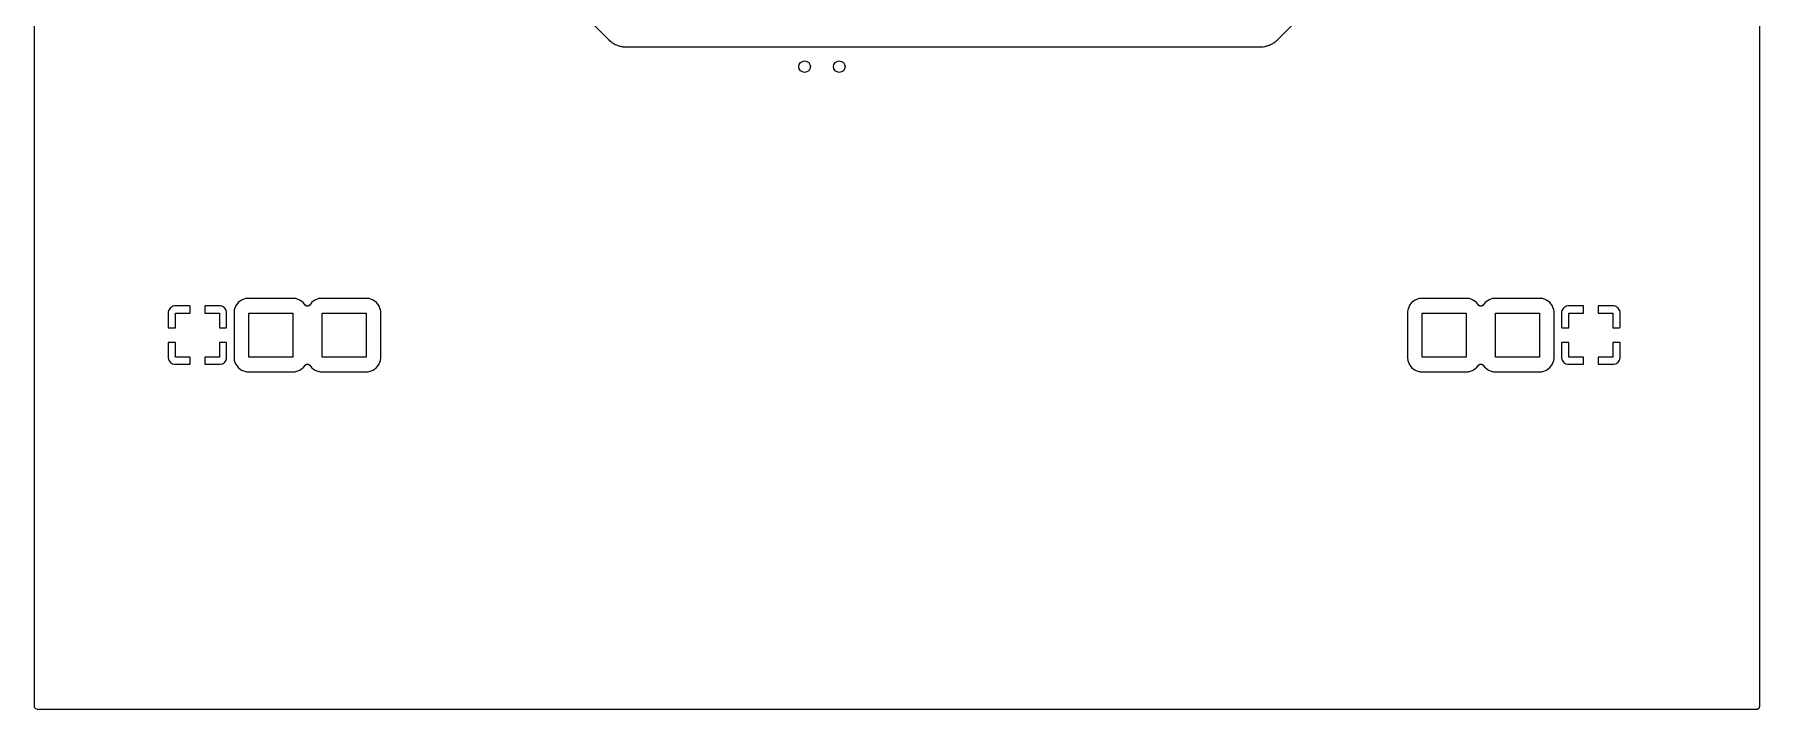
# Model space of a CAD drawing. Extents: x -0.18 to 2.18, y -0.18 to 2.58.
# Drawn here: x -0.176 to 2.176, y -0.176 to 0.745 of the extents above; entities that cross this region are included whole.
import ezdxf

# ---------------------------------------------------------------- set-up
doc = ezdxf.new("R2010")
doc.units = 0
doc.header["$MEASUREMENT"] = 0
doc.layers.add('BLACK', color=7, linetype='CONTINUOUS')

msp = doc.modelspace()

# ---------------------------------------------------------------- linework, layer by layer
at = {"layer": 'BLACK', "linetype": 'CONTINUOUS'}
for p, q in [((-0.176043, -0.172146), (-0.176043, 2.57215)), ((2.17604, 2.57215), (2.17604, -0.172146)), ((0.125689, 1.21906), (0.607162, 0.737586)), ((1.5211, 0.739863), (1.86793, 1.08669)), ((0.607162, 0.737586), (0.607191, 0.737557)), ((0.607191, 0.737557), (0.609676, 0.735019)), ((0.609676, 0.735019), (0.610111, 0.734739)), ((0.610111, 0.734739), (0.611156, 0.734066)), ((0.611156, 0.734066), (0.611476, 0.733836)), ((0.611476, 0.733836), (0.612852, 0.732737)), ((0.612852, 0.732737), (0.613048, 0.732642)), ((0.613048, 0.732642), (0.613048, 0.732642)), ((0.613048, 0.732642), (0.614099, 0.732134)), ((0.614099, 0.732134), (0.614514, 0.731901)), ((0.614514, 0.731901), (0.615679, 0.731151)), ((0.615679, 0.731151), (0.617333, 0.730549)), ((0.617333, 0.730549), (0.617696, 0.730395)), ((0.617696, 0.730395), (0.619281, 0.729629)), ((0.619281, 0.729629), (0.620632, 0.729317)), ((0.620632, 0.729317), (0.621087, 0.729182)), ((0.621087, 0.729182), (0.622184, 0.728783)), ((1.50447, 0.729062), (1.50493, 0.729191)), ((1.50493, 0.729191), (1.50607, 0.729437)), ((1.50607, 0.729437), (1.50628, 0.729484)), ((1.50607, 0.729437), (1.50607, 0.729437)), ((1.50628, 0.729484), (1.50648, 0.729576)), ((1.50648, 0.729576), (1.50788, 0.730228)), ((1.50648, 0.729576), (1.50648, 0.729576)), ((1.50788, 0.730228), (1.50824, 0.730376)), ((1.50824, 0.730376), (1.50874, 0.730549)), ((1.50874, 0.730549), (1.5099, 0.730955)), ((1.5099, 0.730955), (1.51108, 0.731689)), ((1.51108, 0.731689), (1.5115, 0.731916)), ((1.5115, 0.731916), (1.51275, 0.732501)), ((1.51275, 0.732501), (1.51292, 0.732635)), ((1.51292, 0.732635), (1.51349, 0.733072)), ((1.51292, 0.732635), (1.51292, 0.732635)), ((1.51349, 0.733072), (1.51414, 0.73358)), ((1.51414, 0.73358), (1.51447, 0.733806)), ((1.51447, 0.733806), (1.51577, 0.734624)), ((1.51577, 0.734624), (1.51578, 0.734624)), ((1.51578, 0.734624), (1.51596, 0.734739)), ((1.51596, 0.734739), (1.51642, 0.735195)), ((1.51642, 0.735195), (1.51709, 0.735862)), ((1.51709, 0.735862), (1.51712, 0.735889)), ((1.51712, 0.735889), (1.51714, 0.735909)), ((1.51714, 0.735909), (1.51817, 0.736932)), ((1.51817, 0.736932), (1.51883, 0.737586)), ((1.51883, 0.737586), (1.52093, 0.739676)), ((1.52093, 0.739676), (1.52103, 0.739771)), ((1.52103, 0.739771), (1.52105, 0.739811)), ((1.52105, 0.739811), (1.5211, 0.739863)), ((0.622184, 0.728783), (0.622185, 0.728783)), ((0.622185, 0.728783), (0.622389, 0.728709)), ((0.622389, 0.728709), (0.622605, 0.728681)), ((0.622605, 0.728681), (0.622605, 0.728681)), ((0.622605, 0.728681), (0.624135, 0.728488)), ((0.624135, 0.728488), (0.624524, 0.728419)), ((0.624524, 0.728419), (0.626027, 0.728072)), ((0.626027, 0.728072), (0.626027, 0.728072)), ((0.626027, 0.728072), (0.62624, 0.728023)), ((0.62624, 0.728023), (0.627834, 0.728017)), ((0.627834, 0.728017), (0.627873, 0.728016)), ((0.627873, 0.728016), (0.627904, 0.728012)), ((0.627904, 0.728012), (0.629345, 0.728012)), ((0.629345, 0.728012), (0.629358, 0.728012)), ((0.629358, 0.728012), (0.633381, 0.727998)), ((0.633381, 0.727998), (0.633427, 0.728008)), ((0.633427, 0.728008), (0.633496, 0.728012)), ((0.633496, 0.728012), (1.4957, 0.728012)), ((1.4957, 0.728012), (1.49574, 0.728012)), ((1.49574, 0.728012), (1.4993, 0.727974)), ((1.4993, 0.727974), (1.50102, 0.728346)), ((1.50102, 0.728346), (1.50141, 0.72841)), ((1.50141, 0.72841), (1.5021, 0.728488)), ((1.5021, 0.728488), (1.50294, 0.728582)), ((1.50294, 0.728582), (1.50316, 0.728606)), ((1.50294, 0.728582), (1.50294, 0.728582)), ((1.50316, 0.728606), (1.50337, 0.728678)), ((1.50337, 0.728678), (1.50447, 0.729062)), ((1.50337, 0.728678), (1.50337, 0.728678)), ((0.101761, 0.378947), (0.098322, 0.374358)), ((0.10635, 0.382386), (0.101761, 0.378947)), ((0.11172, 0.384399), (0.10635, 0.382386)), ((0.111963, 0.384426), (0.11172, 0.384399)), ((0.113379, 0.38458), (0.111963, 0.384426)), ((0.111963, 0.384426), (0.111963, 0.384426)), ((0.114168, 0.384665), (0.113379, 0.38458)), ((0.177958, 0.384665), (0.114168, 0.384665)), ((0.178747, 0.38458), (0.177958, 0.384665)), ((0.180163, 0.384426), (0.178747, 0.38458)), ((0.180406, 0.384399), (0.180163, 0.384426)), ((0.180163, 0.384426), (0.180163, 0.384426)), ((0.185776, 0.382386), (0.180406, 0.384399)), ((0.190365, 0.378947), (0.185776, 0.382386)), ((0.190531, 0.378725), (0.190365, 0.378947)), ((0.192944, 0.375506), (0.190531, 0.378725)), ((0.190531, 0.378725), (0.190531, 0.378725)), ((0.201595, 0.378725), (0.199182, 0.375506)), ((0.201761, 0.378947), (0.201595, 0.378725)), ((0.201595, 0.378725), (0.201595, 0.378725)), ((0.20635, 0.382386), (0.201761, 0.378947)), ((0.21172, 0.384399), (0.20635, 0.382386)), ((0.211963, 0.384426), (0.21172, 0.384399)), ((0.213379, 0.38458), (0.211963, 0.384426)), ((0.211963, 0.384426), (0.211963, 0.384426)), ((0.214168, 0.384665), (0.213379, 0.38458)), ((0.277958, 0.384665), (0.214168, 0.384665)), ((0.278747, 0.38458), (0.277958, 0.384665)), ((0.280163, 0.384426), (0.278747, 0.38458)), ((0.280406, 0.384399), (0.280163, 0.384426)), ((0.280163, 0.384426), (0.280163, 0.384426)), ((0.285776, 0.382386), (0.280406, 0.384399)), ((0.290365, 0.378947), (0.285776, 0.382386)), ((0.293804, 0.374358), (0.290365, 0.378947)), ((1.70176, 0.378947), (1.69832, 0.374358)), ((1.70635, 0.382386), (1.70176, 0.378947)), ((1.71172, 0.384399), (1.70635, 0.382386)), ((1.71196, 0.384426), (1.71172, 0.384399)), ((1.71338, 0.38458), (1.71196, 0.384426)), ((1.71196, 0.384426), (1.71196, 0.384426)), ((1.71417, 0.384665), (1.71338, 0.38458)), ((1.77796, 0.384665), (1.71417, 0.384665)), ((1.77875, 0.38458), (1.77796, 0.384665)), ((1.78016, 0.384426), (1.77875, 0.38458)), ((1.78041, 0.384399), (1.78016, 0.384426)), ((1.78016, 0.384426), (1.78016, 0.384426)), ((1.78578, 0.382386), (1.78041, 0.384399)), ((1.79036, 0.378947), (1.78578, 0.382386)), ((1.79053, 0.378725), (1.79036, 0.378947)), ((1.79294, 0.375506), (1.79053, 0.378725)), ((1.79053, 0.378725), (1.79053, 0.378725)), ((1.80159, 0.378725), (1.79918, 0.375506)), ((1.80176, 0.378947), (1.80159, 0.378725)), ((1.80159, 0.378725), (1.80159, 0.378725)), ((1.80635, 0.382386), (1.80176, 0.378947)), ((1.81172, 0.384399), (1.80635, 0.382386)), ((1.81196, 0.384426), (1.81172, 0.384399)), ((1.81338, 0.38458), (1.81196, 0.384426)), ((1.81196, 0.384426), (1.81196, 0.384426)), ((1.81417, 0.384665), (1.81338, 0.38458)), ((1.87796, 0.384665), (1.81417, 0.384665)), ((1.87875, 0.38458), (1.87796, 0.384665)), ((1.88016, 0.384426), (1.87875, 0.38458)), ((1.88041, 0.384399), (1.88016, 0.384426)), ((1.88016, 0.384426), (1.88016, 0.384426)), ((1.88578, 0.382386), (1.88041, 0.384399)), ((1.89036, 0.378947), (1.88578, 0.382386)), ((1.8938, 0.374358), (1.89036, 0.378947)), ((0.006258, 0.365803), (0.00622, 0.365424)), ((0.00622, 0.365424), (0.00622, 0.345263)), ((0.006717, 0.36811), (0.006258, 0.365803)), ((0.007005, 0.368805), (0.006717, 0.36811)), ((0.008754, 0.371422), (0.007005, 0.368805)), ((0.009286, 0.371955), (0.008754, 0.371422)), ((0.011903, 0.373704), (0.009286, 0.371955)), ((0.012599, 0.373992), (0.011903, 0.373704)), ((0.014906, 0.374451), (0.012599, 0.373992)), ((0.015285, 0.374488), (0.014906, 0.374451)), ((0.035738, 0.374488), (0.015285, 0.374488)), ((0.016063, 0.344646), (0.016063, 0.364646)), ((0.016063, 0.364646), (0.036063, 0.364646)), ((0.035901, 0.37437), (0.035738, 0.374488)), ((0.036063, 0.373871), (0.035901, 0.37437)), ((0.036063, 0.364646), (0.036063, 0.373871)), ((0.056181, 0.374326), (0.056063, 0.374164)), ((0.056063, 0.374164), (0.056063, 0.364646)), ((0.056063, 0.364646), (0.076063, 0.364646)), ((0.05668, 0.374488), (0.056181, 0.374326)), ((0.076841, 0.374488), (0.05668, 0.374488)), ((0.076063, 0.364646), (0.076063, 0.344646)), ((0.07722, 0.374451), (0.076841, 0.374488)), ((0.079527, 0.373992), (0.07722, 0.374451)), ((0.080223, 0.373704), (0.079527, 0.373992)), ((0.08284, 0.371955), (0.080223, 0.373704)), ((0.083372, 0.371422), (0.08284, 0.371955)), ((0.085121, 0.368805), (0.083372, 0.371422)), ((0.085409, 0.36811), (0.085121, 0.368805)), ((0.085868, 0.365803), (0.085409, 0.36811)), ((0.085905, 0.365424), (0.085868, 0.365803)), ((0.085905, 0.34497), (0.085905, 0.365424)), ((0.096309, 0.368989), (0.096043, 0.366541)), ((0.096043, 0.366541), (0.096043, 0.302751)), ((0.098139, 0.373871), (0.096309, 0.368989)), ((0.098225, 0.374099), (0.098139, 0.373871)), ((0.098322, 0.374358), (0.098225, 0.374099)), ((0.098225, 0.374099), (0.098225, 0.374099)), ((0.116063, 0.304646), (0.116063, 0.364646)), ((0.116063, 0.364646), (0.176063, 0.364646)), ((0.176063, 0.364646), (0.176063, 0.304646)), ((0.194804, 0.374154), (0.192944, 0.375506)), ((0.197212, 0.374119), (0.194804, 0.374154)), ((0.199182, 0.375506), (0.197212, 0.374119)), ((0.216063, 0.304646), (0.216063, 0.364646)), ((0.216063, 0.364646), (0.276063, 0.364646)), ((0.276063, 0.364646), (0.276063, 0.304646)), ((0.293901, 0.374099), (0.293804, 0.374358)), ((0.293987, 0.373871), (0.293901, 0.374099)), ((0.293901, 0.374099), (0.293901, 0.374099)), ((0.295817, 0.368989), (0.293987, 0.373871)), ((0.296083, 0.366541), (0.295817, 0.368989)), ((0.296083, 0.302751), (0.296083, 0.366541)), ((1.69631, 0.368989), (1.69604, 0.366541)), ((1.69604, 0.366541), (1.69604, 0.302751)), ((1.69814, 0.373871), (1.69631, 0.368989)), ((1.69822, 0.374099), (1.69814, 0.373871)), ((1.69832, 0.374358), (1.69822, 0.374099)), ((1.69822, 0.374099), (1.69822, 0.374099)), ((1.71606, 0.304646), (1.71606, 0.364646)), ((1.71606, 0.364646), (1.77606, 0.364646)), ((1.77606, 0.364646), (1.77606, 0.304646)), ((1.7948, 0.374154), (1.79294, 0.375506)), ((1.79721, 0.374119), (1.7948, 0.374154)), ((1.79918, 0.375506), (1.79721, 0.374119)), ((1.81606, 0.304646), (1.81606, 0.364646)), ((1.81606, 0.364646), (1.87606, 0.364646)), ((1.87606, 0.364646), (1.87606, 0.304646)), ((1.8939, 0.374099), (1.8938, 0.374358)), ((1.89399, 0.373871), (1.8939, 0.374099)), ((1.8939, 0.374099), (1.8939, 0.374099)), ((1.89582, 0.368989), (1.89399, 0.373871)), ((1.89608, 0.366541), (1.89582, 0.368989)), ((1.89608, 0.302751), (1.89608, 0.366541)), ((1.90626, 0.365803), (1.90622, 0.365424)), ((1.90622, 0.365424), (1.90622, 0.345263)), ((1.90672, 0.36811), (1.90626, 0.365803)), ((1.907, 0.368805), (1.90672, 0.36811)), ((1.90875, 0.371422), (1.907, 0.368805)), ((1.90929, 0.371955), (1.90875, 0.371422)), ((1.9119, 0.373704), (1.90929, 0.371955)), ((1.9126, 0.373992), (1.9119, 0.373704)), ((1.91491, 0.374451), (1.9126, 0.373992)), ((1.91528, 0.374488), (1.91491, 0.374451)), ((1.93574, 0.374488), (1.91528, 0.374488)), ((1.91606, 0.344646), (1.91606, 0.364646)), ((1.91606, 0.364646), (1.93606, 0.364646)), ((1.9359, 0.37437), (1.93574, 0.374488)), ((1.93606, 0.373871), (1.9359, 0.37437)), ((1.93606, 0.364646), (1.93606, 0.373871)), ((1.95618, 0.374326), (1.95606, 0.374164)), ((1.95606, 0.374164), (1.95606, 0.364646)), ((1.95606, 0.364646), (1.97606, 0.364646)), ((1.95668, 0.374488), (1.95618, 0.374326)), ((1.97684, 0.374488), (1.95668, 0.374488)), ((1.97606, 0.364646), (1.97606, 0.344646)), ((1.97722, 0.374451), (1.97684, 0.374488)), ((1.97953, 0.373992), (1.97722, 0.374451)), ((1.98022, 0.373704), (1.97953, 0.373992)), ((1.98284, 0.371955), (1.98022, 0.373704)), ((1.98337, 0.371422), (1.98284, 0.371955)), ((1.98512, 0.368805), (1.98337, 0.371422)), ((1.98541, 0.36811), (1.98512, 0.368805)), ((1.98587, 0.365803), (1.98541, 0.36811)), ((1.98591, 0.365424), (1.98587, 0.365803)), ((1.98591, 0.34497), (1.98591, 0.365424)), ((0.00622, 0.345263), (0.006383, 0.344764)), ((0.006383, 0.344764), (0.006545, 0.344646)), ((0.006545, 0.344646), (0.016063, 0.344646)), ((0.076063, 0.344646), (0.085288, 0.344646)), ((0.085288, 0.344646), (0.085788, 0.344808)), ((0.085788, 0.344808), (0.085905, 0.34497)), ((1.90622, 0.345263), (1.90638, 0.344764)), ((1.90638, 0.344764), (1.90654, 0.344646)), ((1.90654, 0.344646), (1.91606, 0.344646)), ((1.97606, 0.344646), (1.98529, 0.344646)), ((1.98529, 0.344646), (1.98579, 0.344808)), ((1.98579, 0.344808), (1.98591, 0.34497)), ((0.006338, 0.324483), (0.00622, 0.324321)), ((0.00622, 0.324321), (0.00622, 0.303867)), ((0.006838, 0.324646), (0.006338, 0.324483)), ((0.016063, 0.324646), (0.006838, 0.324646)), ((0.016063, 0.304646), (0.016063, 0.324646)), ((0.085581, 0.324646), (0.076063, 0.324646)), ((0.076063, 0.324646), (0.076063, 0.304646)), ((0.085743, 0.324528), (0.085581, 0.324646)), ((0.085905, 0.324028), (0.085743, 0.324528)), ((0.085905, 0.303867), (0.085905, 0.324028)), ((1.90634, 0.324483), (1.90622, 0.324321)), ((1.90622, 0.324321), (1.90622, 0.303867)), ((1.90684, 0.324646), (1.90634, 0.324483)), ((1.91606, 0.324646), (1.90684, 0.324646)), ((1.91606, 0.304646), (1.91606, 0.324646)), ((1.98558, 0.324646), (1.97606, 0.324646)), ((1.97606, 0.324646), (1.97606, 0.304646)), ((1.98574, 0.324528), (1.98558, 0.324646)), ((1.98591, 0.324028), (1.98574, 0.324528)), ((1.98591, 0.303867), (1.98591, 0.324028)), ((0.00622, 0.303867), (0.006258, 0.303489)), ((0.006258, 0.303489), (0.006717, 0.301182)), ((0.006717, 0.301182), (0.007005, 0.300486)), ((0.007005, 0.300486), (0.008754, 0.297869)), ((0.008754, 0.297869), (0.009286, 0.297336)), ((0.009286, 0.297336), (0.011903, 0.295587)), ((0.011903, 0.295587), (0.012599, 0.295299)), ((0.012599, 0.295299), (0.014906, 0.29484)), ((0.014906, 0.29484), (0.015285, 0.294803)), ((0.015285, 0.294803), (0.035446, 0.294803)), ((0.036063, 0.304646), (0.016063, 0.304646)), ((0.035446, 0.294803), (0.035945, 0.294965)), ((0.035945, 0.294965), (0.036063, 0.295128)), ((0.036063, 0.295128), (0.036063, 0.304646)), ((0.076063, 0.304646), (0.056063, 0.304646)), ((0.056063, 0.304646), (0.056063, 0.29542)), ((0.056063, 0.29542), (0.056225, 0.294921)), ((0.056225, 0.294921), (0.056388, 0.294803)), ((0.056388, 0.294803), (0.076841, 0.294803)), ((0.076841, 0.294803), (0.07722, 0.29484)), ((0.07722, 0.29484), (0.079527, 0.295299)), ((0.079527, 0.295299), (0.080223, 0.295587)), ((0.080223, 0.295587), (0.08284, 0.297336)), ((0.08284, 0.297336), (0.083372, 0.297869)), ((0.083372, 0.297869), (0.085121, 0.300486)), ((0.085121, 0.300486), (0.085409, 0.301182)), ((0.085409, 0.301182), (0.085721, 0.302751)), ((0.085721, 0.302751), (0.085868, 0.303489)), ((0.085868, 0.303489), (0.085905, 0.303867)), ((0.096043, 0.302751), (0.096309, 0.300303)), ((0.096309, 0.300303), (0.096395, 0.300074)), ((0.096395, 0.300074), (0.098185, 0.295299)), ((0.098185, 0.295299), (0.098322, 0.294933)), ((0.098322, 0.294933), (0.101761, 0.290344)), ((0.101761, 0.290344), (0.10635, 0.286905)), ((0.10635, 0.286905), (0.11172, 0.284892)), ((0.11172, 0.284892), (0.111963, 0.284866)), ((0.111963, 0.284866), (0.111963, 0.284866)), ((0.111963, 0.284866), (0.113379, 0.284712)), ((0.113379, 0.284712), (0.114168, 0.284626)), ((0.114168, 0.284626), (0.177958, 0.284626)), ((0.176063, 0.304646), (0.116063, 0.304646)), ((0.177958, 0.284626), (0.178747, 0.284712)), ((0.178747, 0.284712), (0.180163, 0.284866)), ((0.180163, 0.284866), (0.180406, 0.284892)), ((0.180163, 0.284866), (0.180163, 0.284866)), ((0.180406, 0.284892), (0.185776, 0.286905)), ((0.185776, 0.286905), (0.190365, 0.290344)), ((0.190365, 0.290344), (0.190531, 0.290566)), ((0.190531, 0.290566), (0.192944, 0.293786)), ((0.190531, 0.290566), (0.190531, 0.290566)), ((0.192944, 0.293786), (0.194914, 0.295173)), ((0.194914, 0.295173), (0.197322, 0.295137)), ((0.197322, 0.295137), (0.199182, 0.293786)), ((0.199182, 0.293786), (0.201595, 0.290566)), ((0.201595, 0.290566), (0.201595, 0.290566)), ((0.201595, 0.290566), (0.201761, 0.290344)), ((0.201761, 0.290344), (0.20635, 0.286905)), ((0.20635, 0.286905), (0.21172, 0.284892)), ((0.21172, 0.284892), (0.211963, 0.284866)), ((0.211963, 0.284866), (0.211963, 0.284866)), ((0.211963, 0.284866), (0.213379, 0.284712)), ((0.213379, 0.284712), (0.214168, 0.284626)), ((0.214168, 0.284626), (0.277958, 0.284626)), ((0.276063, 0.304646), (0.216063, 0.304646)), ((0.277958, 0.284626), (0.278747, 0.284712)), ((0.278747, 0.284712), (0.280163, 0.284866)), ((0.280163, 0.284866), (0.280406, 0.284892)), ((0.280163, 0.284866), (0.280163, 0.284866)), ((0.280406, 0.284892), (0.285776, 0.286905)), ((0.285776, 0.286905), (0.290365, 0.290344)), ((0.290365, 0.290344), (0.293804, 0.294933)), ((0.293804, 0.294933), (0.293941, 0.295299)), ((0.293941, 0.295299), (0.295731, 0.300074)), ((0.295731, 0.300074), (0.295817, 0.300303)), ((0.295817, 0.300303), (0.296083, 0.302751)), ((1.69604, 0.302751), (1.69631, 0.300303)), ((1.69631, 0.300303), (1.6964, 0.300074)), ((1.6964, 0.300074), (1.69818, 0.295299)), ((1.69818, 0.295299), (1.69832, 0.294933)), ((1.69832, 0.294933), (1.70176, 0.290344)), ((1.70176, 0.290344), (1.70635, 0.286905)), ((1.70635, 0.286905), (1.71172, 0.284892)), ((1.71172, 0.284892), (1.71196, 0.284866)), ((1.71196, 0.284866), (1.71196, 0.284866)), ((1.71196, 0.284866), (1.71338, 0.284712)), ((1.71338, 0.284712), (1.71417, 0.284626)), ((1.71417, 0.284626), (1.77796, 0.284626)), ((1.77606, 0.304646), (1.71606, 0.304646)), ((1.77796, 0.284626), (1.77875, 0.284712)), ((1.77875, 0.284712), (1.78016, 0.284866)), ((1.78016, 0.284866), (1.78041, 0.284892)), ((1.78016, 0.284866), (1.78016, 0.284866)), ((1.78041, 0.284892), (1.78578, 0.286905)), ((1.78578, 0.286905), (1.79036, 0.290344)), ((1.79036, 0.290344), (1.79053, 0.290566)), ((1.79053, 0.290566), (1.79294, 0.293786)), ((1.79053, 0.290566), (1.79053, 0.290566)), ((1.79294, 0.293786), (1.79491, 0.295173)), ((1.79491, 0.295173), (1.79732, 0.295137)), ((1.79732, 0.295137), (1.79918, 0.293786)), ((1.79918, 0.293786), (1.80159, 0.290566)), ((1.80159, 0.290566), (1.80159, 0.290566)), ((1.80159, 0.290566), (1.80176, 0.290344)), ((1.80176, 0.290344), (1.80635, 0.286905)), ((1.80635, 0.286905), (1.81172, 0.284892)), ((1.81172, 0.284892), (1.81196, 0.284866)), ((1.81196, 0.284866), (1.81196, 0.284866)), ((1.81196, 0.284866), (1.81338, 0.284712)), ((1.81338, 0.284712), (1.81417, 0.284626)), ((1.81417, 0.284626), (1.87796, 0.284626)), ((1.87606, 0.304646), (1.81606, 0.304646)), ((1.87796, 0.284626), (1.87875, 0.284712)), ((1.87875, 0.284712), (1.88016, 0.284866)), ((1.88016, 0.284866), (1.88041, 0.284892)), ((1.88016, 0.284866), (1.88016, 0.284866)), ((1.88041, 0.284892), (1.88578, 0.286905)), ((1.88578, 0.286905), (1.89036, 0.290344)), ((1.89036, 0.290344), (1.8938, 0.294933)), ((1.8938, 0.294933), (1.89394, 0.295299)), ((1.89394, 0.295299), (1.89573, 0.300074)), ((1.89573, 0.300074), (1.89582, 0.300303)), ((1.89582, 0.300303), (1.89608, 0.302751)), ((1.90622, 0.303867), (1.90626, 0.303489)), ((1.90626, 0.303489), (1.90672, 0.301182)), ((1.90672, 0.301182), (1.907, 0.300486)), ((1.907, 0.300486), (1.90875, 0.297869)), ((1.90875, 0.297869), (1.90929, 0.297336)), ((1.90929, 0.297336), (1.9119, 0.295587)), ((1.9119, 0.295587), (1.9126, 0.295299)), ((1.9126, 0.295299), (1.91491, 0.29484)), ((1.91491, 0.29484), (1.91528, 0.294803)), ((1.91528, 0.294803), (1.93545, 0.294803)), ((1.93606, 0.304646), (1.91606, 0.304646)), ((1.93545, 0.294803), (1.93595, 0.294965)), ((1.93595, 0.294965), (1.93606, 0.295128)), ((1.93606, 0.295128), (1.93606, 0.304646)), ((1.97606, 0.304646), (1.95606, 0.304646)), ((1.95606, 0.304646), (1.95606, 0.29542)), ((1.95606, 0.29542), (1.95623, 0.294921)), ((1.95623, 0.294921), (1.95639, 0.294803)), ((1.95639, 0.294803), (1.97684, 0.294803)), ((1.97684, 0.294803), (1.97722, 0.29484)), ((1.97722, 0.29484), (1.97953, 0.295299)), ((1.97953, 0.295299), (1.98022, 0.295587)), ((1.98022, 0.295587), (1.98284, 0.297336)), ((1.98284, 0.297336), (1.98337, 0.297869)), ((1.98337, 0.297869), (1.98512, 0.300486)), ((1.98512, 0.300486), (1.98541, 0.301182)), ((1.98541, 0.301182), (1.98587, 0.303489)), ((1.98587, 0.303489), (1.98591, 0.303867)), ((-0.175853, -0.17335), (-0.176043, -0.172146)), ((-0.174437, -0.175299), (-0.175853, -0.17335)), ((-0.172146, -0.176043), (-0.174437, -0.175299)), ((2.17215, -0.176043), (-0.172146, -0.176043)), ((2.17335, -0.175853), (2.17215, -0.176043)), ((2.1753, -0.174437), (2.17335, -0.175853)), ((2.17604, -0.172146), (2.1753, -0.174437))]:
    msp.add_line(p, q, dxfattribs=at)
at = {"layer": 'BLACK'}
for centre in [(0.874016, 0.700787), (0.92126, 0.700787)]:
    msp.add_circle(centre, 0.007874, dxfattribs=at)

doc.saveas('drawing.dxf')
